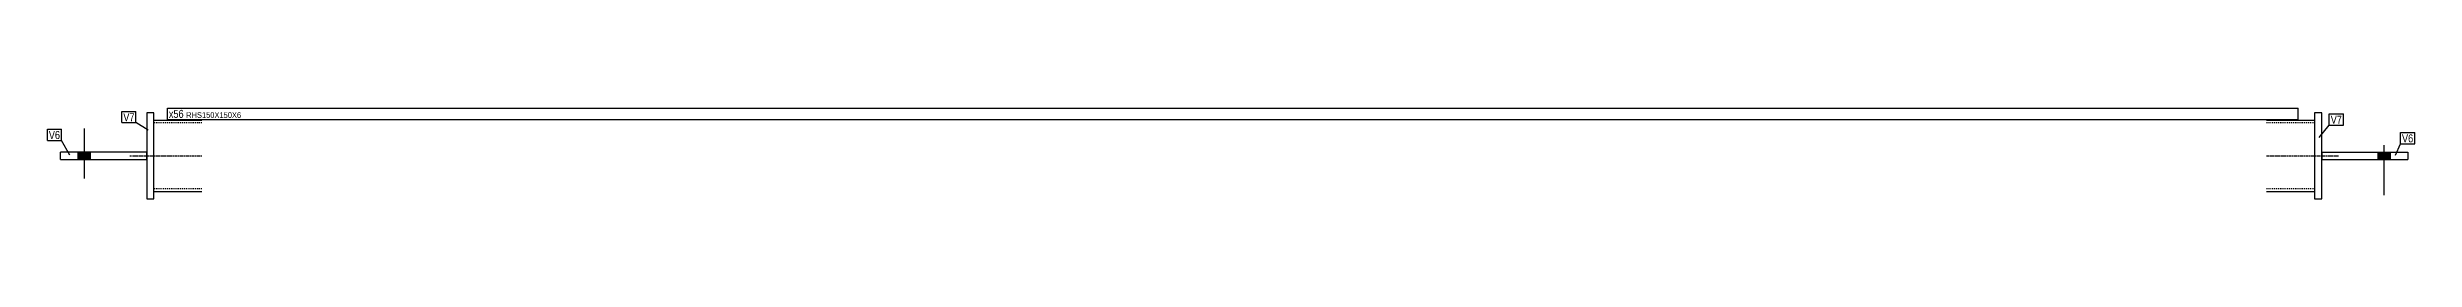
# Model space of a CAD drawing. Header units: millimetres. Extents: x 8 to 15691, y 12 to 619.
# Drawn here: x 10749 to 15691, y 12 to 202 of the extents above; entities that cross this region are included whole.
import ezdxf

# ---------------------------------------------------------------- set-up
doc = ezdxf.new("R2010")
doc.units = ezdxf.units.MM
doc.linetypes.add('DXK_LINE_DOT2', pattern=[3.9198, 1.9599, -1.9599])
doc.linetypes.add('DXK_LINE_DOT3', pattern=[5.9187, 2.979, -0.9799, 0.9799, -0.9799])
doc.layers.add('STÅL', color=7, linetype='Continuous')
doc.layers.add('TEKST', color=7, linetype='Continuous')
doc.styles.add('Arial Narrow', font='ARIALN.TTF', dxfattribs={"height": 0.2})

msp = doc.modelspace()

# ---------------------------------------------------------------- hatches: boundary and pattern name
at = {"layer": 'STÅL', "linetype": 'Continuous'}
for points in [[(10813.8, 94.5), (10839.8, 94.5), (10839.8, 109.5), (10813.8, 109.5)], [(10813.8, 94.5), (10839.8, 94.5), (10839.8, 109.5), (10813.8, 109.5)], [(10813.8, 94.5), (10839.8, 94.5), (10839.8, 109.5), (10813.8, 109.5)], [(15639.8, 109.5), (15613.8, 109.5), (15613.8, 94.5), (15639.8, 94.5)], [(15639.8, 109.5), (15613.8, 109.5), (15613.8, 94.5), (15639.8, 94.5)], [(15639.8, 109.5), (15613.8, 109.5), (15613.8, 94.5), (15639.8, 94.5)]]:
    msp.add_hatch(color=96, dxfattribs=at).paths.add_polyline_path(points)

# ---------------------------------------------------------------- linework, layer by layer
at = {"layer": 'STÅL', "color": 96, "linetype": 'Continuous'}
for p, q in [((10826.8, 54.5), (10826.8, 159.5)), ((10826.8, 54.5), (10826.8, 159.5)), ((10826.8, 54.5), (10826.8, 159.5)), ((10813.8, 94.5), (10813.8, 109.5)), ((10813.8, 94.5), (10813.8, 109.5)), ((10813.8, 94.5), (10813.8, 109.5)), ((10839.8, 94.5), (10839.8, 109.5)), ((10839.8, 94.5), (10839.8, 109.5)), ((10839.8, 94.5), (10839.8, 109.5)), ((15613.8, 109.5), (15613.8, 94.5)), ((15613.8, 109.5), (15613.8, 94.5)), ((15613.8, 109.5), (15613.8, 94.5)), ((15626.8, 124.5), (15626.8, 19.5)), ((15626.8, 124.5), (15626.8, 19.5)), ((15626.8, 124.5), (15626.8, 19.5)), ((15639.8, 109.5), (15639.8, 94.5)), ((15639.8, 109.5), (15639.8, 94.5)), ((15639.8, 109.5), (15639.8, 94.5))]:
    msp.add_line(p, q, dxfattribs=at)
at = {"layer": 'STÅL', "color": 2, "linetype": 'Continuous'}
for p, q in [((10956.8, 192), (10956.8, 12)), ((10971.8, 192), (10956.8, 192)), ((10971.8, 12), (10971.8, 192)), ((10971.8, 177), (11071.8, 177)), ((15381.8, 177), (15481.8, 177)), ((15496.8, 192), (15481.8, 192)), ((15481.8, 192), (15481.8, 12)), ((15496.8, 12), (15496.8, 192)), ((10776.8, 94.5), (10776.8, 109.5)), ((10956.8, 109.5), (10776.8, 109.5)), ((10956.8, 94.5), (10956.8, 109.5)), ((15496.8, 109.5), (15676.8, 109.5)), ((15496.8, 109.5), (15496.8, 94.5)), ((15676.8, 109.5), (15676.8, 94.5)), ((10776.8, 94.5), (10956.8, 94.5)), ((15496.8, 94.5), (15676.8, 94.5)), ((10956.8, 12), (10971.8, 12)), ((11071.8, 27), (10971.8, 27)), ((15481.8, 27), (15381.8, 27)), ((15481.8, 12), (15496.8, 12))]:
    msp.add_line(p, q, dxfattribs=at)
at = {"layer": 'STÅL', "color": 7, "linetype": 'DXK_LINE_DOT2'}
for p, q in [((10971.8, 27), (10971.8, 177)), ((11071.8, 171), (10971.8, 171)), ((15481.8, 171), (15381.8, 171)), ((15481.8, 177), (15481.8, 27)), ((11071.8, 33), (10971.8, 33)), ((15481.8, 33), (15381.8, 33))]:
    msp.add_line(p, q, dxfattribs=at)
at = {"layer": 'STÅL', "color": 7, "linetype": 'DXK_LINE_DOT3'}
for p, q in [((10921.8, 102), (11071.8, 102)), ((15381.8, 102), (15531.8, 102))]:
    msp.add_line(p, q, dxfattribs=at)

# ---------------------------------------------------------------- wipeouts: each hides what was drawn before it
at = {"color": 0}
for points in [[(10775.9, 137.3), (10775.9, 154.8), (10752.5, 154.8), (10752.5, 137.3)], [(10931.5, 174.5), (10931.5, 192), (10908, 192), (10908, 174.5)]]:
    msp.add_wipeout(points, dxfattribs=at).dxf.layer = 'TEKST'

# ---------------------------------------------------------------- next in the draw order: wipeouts: each hides what was drawn before it
for points in [[(11034, 181.4), (11034, 198.9), (11003.1, 198.9), (11003.1, 181.4)], [(10775.9, 137.3), (10775.9, 154.8), (10752.5, 154.8), (10752.5, 137.3)], [(10931.5, 174.5), (10931.5, 192), (10908, 192), (10908, 174.5)], [(15539, 169.4), (15539, 186.9), (15515.6, 186.9), (15515.6, 169.4)], [(15687.9, 130.2), (15687.9, 147.7), (15664.4, 147.7), (15664.4, 130.2)]]:
    msp.add_wipeout(points, dxfattribs=at).dxf.layer = 'TEKST'

# ---------------------------------------------------------------- next in the draw order: linework, layer by layer
at = {"layer": 'TEKST', "color": 7, "linetype": 'Continuous'}
for p, q in [((10749.5, 157.8), (10778.9, 157.8)), ((10749.5, 134.3), (10749.5, 157.8)), ((10778.9, 134.3), (10778.9, 157.8)), ((10905, 195), (10934.5, 195)), ((10905, 171.5), (10905, 195)), ((10905, 171.5), (10934.5, 171.5)), ((10934.5, 171.5), (10934.5, 195)), ((10960, 155.7), (10934.5, 171.5)), ((10749.5, 134.3), (10778.9, 134.3)), ((10796.4, 103.1), (10778.9, 134.3))]:
    msp.add_line(p, q, dxfattribs=at)

# ---------------------------------------------------------------- next in the draw order: texts
at = {"layer": 'TEKST', "color": 3, "style": 'Arial Narrow'}
for s, p in [('V6', (10752.5, 137.3)), ('V7', (10908, 174.5))]:
    msp.add_text(s, height=16.7, dxfattribs=at).set_placement(p)

# ---------------------------------------------------------------- next in the draw order: wipeouts: each hides what was drawn before it
at = {"color": 0}
for points in [[(11034, 181.4), (11034, 198.9), (11003.1, 198.9), (11003.1, 181.4)], [(15539, 169.4), (15539, 186.9), (15515.6, 186.9), (15515.6, 169.4)], [(15687.9, 130.2), (15687.9, 147.7), (15664.4, 147.7), (15664.4, 130.2)]]:
    msp.add_wipeout(points, dxfattribs=at).dxf.layer = 'TEKST'

# ---------------------------------------------------------------- next in the draw order: linework, layer by layer
at = {"layer": 'TEKST', "color": 7, "linetype": 'Continuous'}
for p, q in [((11000.1, 178.4), (11000.1, 201.9)), ((10999.6, 177), (11000.1, 178.4)), ((15491.6, 140.6), (15512.6, 166.4)), ((15512.6, 189.9), (15542, 189.9)), ((15512.6, 166.4), (15512.6, 189.9)), ((15512.6, 166.4), (15542, 166.4)), ((15542, 166.4), (15542, 189.9)), ((15661.4, 150.7), (15690.9, 150.7)), ((15661.4, 127.2), (15661.4, 150.7)), ((15690.9, 127.2), (15690.9, 150.7)), ((15650.9, 103.2), (15661.4, 127.2)), ((15661.4, 127.2), (15690.9, 127.2))]:
    msp.add_line(p, q, dxfattribs=at)

# ---------------------------------------------------------------- next in the draw order: texts
at = {"layer": 'TEKST', "color": 3, "style": 'Arial Narrow'}
for s, p in [('V7', (15515.6, 169.4)), ('V6', (15664.4, 130.2))]:
    msp.add_text(s, height=16.7, dxfattribs=at).set_placement(p)

# ---------------------------------------------------------------- next in the draw order: wipeouts: each hides what was drawn before it
at = {"color": 0}
msp.add_wipeout([(15444.7, 181.4), (15444.7, 193.9), (11039.2, 193.9), (11039.2, 181.4)], dxfattribs=at).dxf.layer = 'TEKST'

# ---------------------------------------------------------------- next in the draw order: wipeouts: each hides what was drawn before it
msp.add_wipeout([(15444.7, 181.4), (15444.7, 193.9), (11039.2, 193.9), (11039.2, 181.4)], dxfattribs=at).dxf.layer = 'TEKST'

# ---------------------------------------------------------------- next in the draw order: linework, layer by layer
at = {"layer": 'TEKST', "color": 7, "linetype": 'Continuous'}
for p, q in [((11000.1, 201.9), (15447.7, 201.9)), ((15447.7, 178.4), (15447.7, 201.9)), ((11000.1, 178.4), (15447.7, 178.4))]:
    msp.add_line(p, q, dxfattribs=at)

# ---------------------------------------------------------------- next in the draw order: texts
at = {"layer": 'TEKST', "color": 3, "style": 'Arial Narrow'}
for s, height, p in [('x56', 16.7, (11003.1, 181.4)), ('RHS150X150X6', 11.93, (11039.2, 181.4))]:
    msp.add_text(s, height=height, dxfattribs=at).set_placement(p)

doc.saveas('drawing.dxf')
